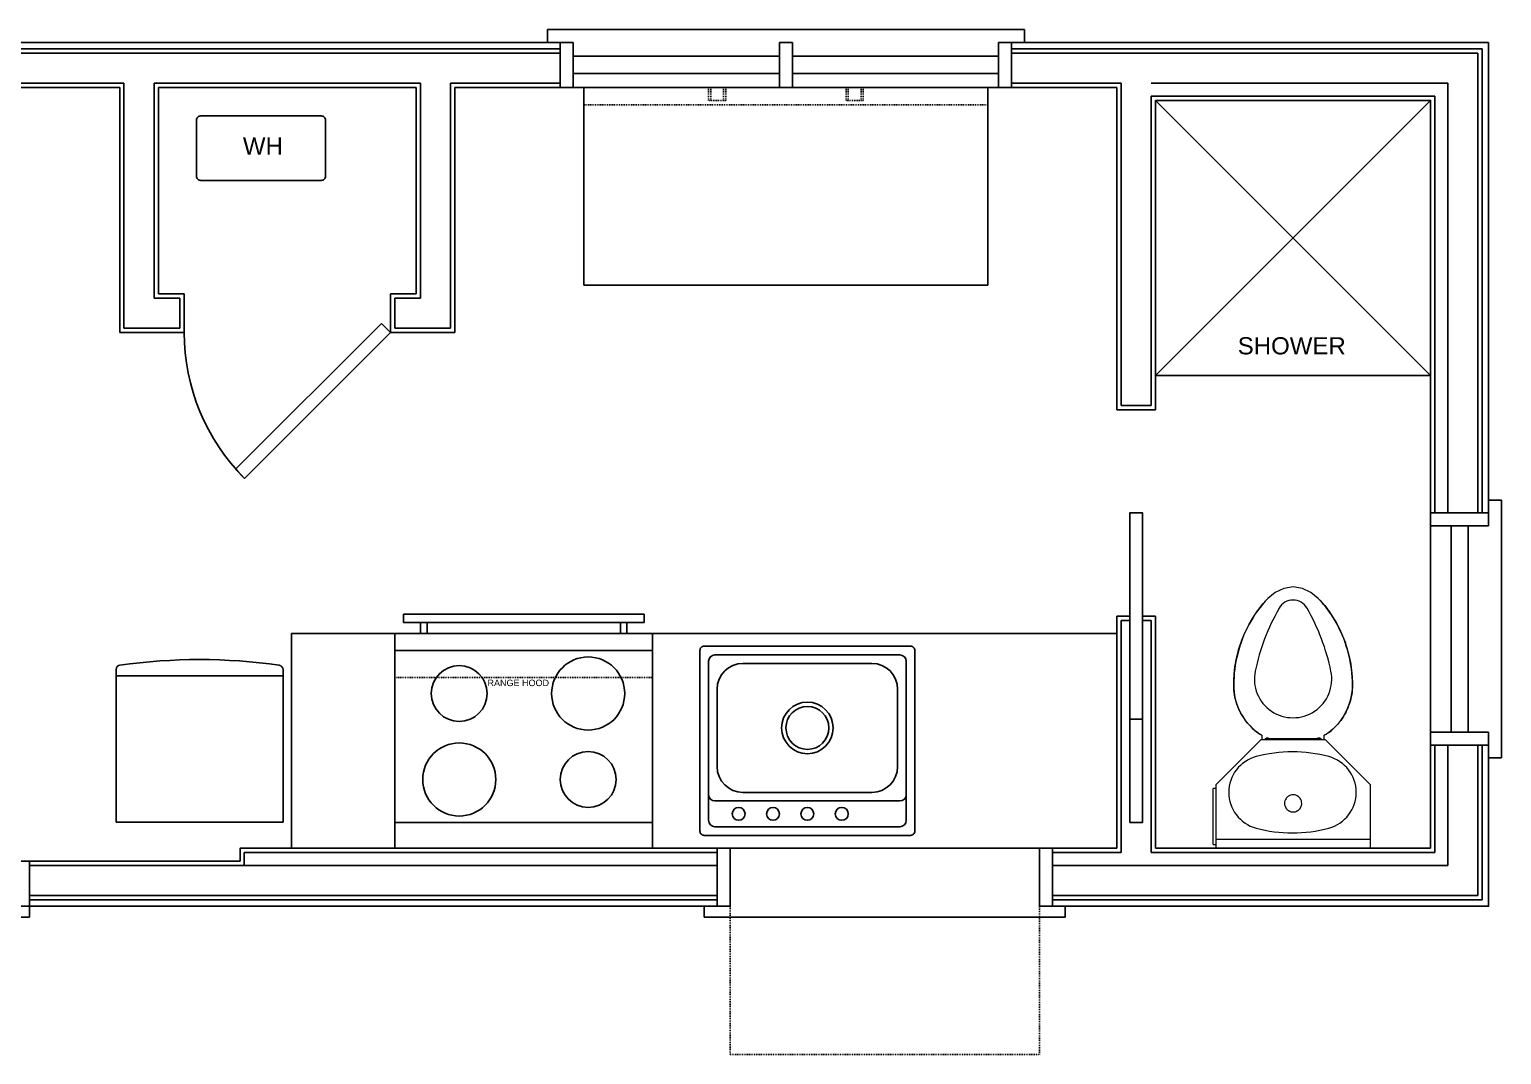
# Model space of a CAD drawing. Header units: inches. Extents: x -183 to 3029, y -67 to 1072.
# Drawn here: x 1986.4 to 2157.7, y 308.8 to 428 of the extents above; entities that cross this region are included whole.
import ezdxf

# ---------------------------------------------------------------- set-up
doc = ezdxf.new("R2010")
doc.units = ezdxf.units.IN
doc.header["$LTSCALE"] = 0.25
doc.header["$MEASUREMENT"] = 0
doc.linetypes.add('HIDDEN2', pattern=[0.1875, 0.125, -0.0625])
doc.layers.add('Hidden Line', color=7, linetype='HIDDEN2')
doc.layers.add('Plumbing', color=4, linetype='Continuous')
doc.layers.add('P-SANR-FIXT', color=7, linetype='Continuous', lineweight=9)
doc.styles.get("Standard").update_dxf_attribs({"font": 'arial.ttf'})

# ---------------------------------------------------------------- blocks, each defined once
blk = doc.blocks.new('FamilyGeomCombi__2530-Back0')
at = {"layer": 'P-SANR-FIXT'}
for p, q in [((-4.14, 27.61), (-4.1, 27.67)), ((4.1, 27.66), (4.14, 27.6)), ((-6.11, 23.79), (-6.09, 23.84)), ((6.1, 23.83), (6.11, 23.79)), ((-6.7, 21.42), (-6.7, 21.45)), ((6.7, 21.46), (6.71, 21.4)), ((-6.72, 17.39), (-6.72, 17.41)), ((6.72, 17.41), (6.72, 17.4)), ((-6.17, 15.89), (-6.18, 15.91)), ((6.18, 15.91), (6.17, 15.89)), ((-5.29, 14.56), (-5.3, 14.57)), ((5.31, 14.57), (5.29, 14.55)), ((-3.8, 12.57), (-8.95, 7.43)), ((-3.88, 13.29), (-3.9, 13.3)), ((3.68, 12.63), (-3.68, 12.63)), ((-3.63, 13.15), (-3.63, 12.63)), ((-3.25, 12.78), (-3.13, 12.78)), ((-3.25, 12.78), (-3.25, 12.63)), ((-2.86, 12.79), (-3.14, 12.79)), ((-3.14, 12.79), (-3.14, 12.78)), ((-3.13, 12.78), (3.12, 12.78)), ((-2.86, 12.78), (-2.86, 12.79)), ((3.14, 12.79), (2.86, 12.79)), ((2.86, 12.79), (2.86, 12.78)), ((3.12, 12.78), (3.25, 12.78)), ((3.14, 12.78), (3.14, 12.79)), ((3.25, 12.63), (3.25, 12.78)), ((3.62, 12.63), (3.62, 13.15)), ((8.95, 7.43), (3.8, 12.57)), ((3.9, 13.3), (3.88, 13.28)), ((-9.3, 6.81), (-9.3, 6.94)), ((-9, 6.94), (-9.3, 6.94)), ((-9, 7.3), (-9, 1)), ((9, 1), (9, 7.3)), ((-9.32, 6.83), (-9.32, 6.55)), ((-9.3, 6.83), (-9.32, 6.83)), ((-9.32, 6.55), (-9.3, 6.55)), ((-9.3, 0.56), (-9.3, 6.81)), ((-9.32, 0.83), (-9.32, 0.55)), ((-9.3, 0.83), (-9.32, 0.83)), ((-9.32, 0.55), (-9.3, 0.55)), ((-9.3, 0.44), (-9.3, 0.56)), ((-9.3, 0.44), (-9, 0.44)), ((9, 1), (-9, 1)), ((-9, 1), (-9, 0)), ((9, 0), (9, 1))]:
    blk.add_line(p, q, dxfattribs=at)
for points in [[(2.93, 29.07), (2.08, 29.77), (1.08, 30.22), (0, 30.4), (-1.08, 30.22), (-2.08, 29.77), (-2.93, 29.07)], [(-5.12, 26.06), (-4.83, 26.55), (-4.53, 27.04), (-4.21, 27.51), (-4.14, 27.61)], [(-4.1, 27.67), (-3.87, 27.97), (-3.52, 28.42), (-3.14, 28.85), (-2.93, 29.07)], [(2.93, 29.07), (3.31, 28.65), (3.68, 28.22), (4.03, 27.76), (4.1, 27.66)], [(4.14, 27.6), (4.36, 27.3), (4.67, 26.82), (4.96, 26.33), (5.12, 26.06)], [(-6.09, 23.84), (-5.95, 24.22), (-5.73, 24.77), (-5.49, 25.31), (-5.23, 25.85), (-5.12, 26.06)], [(5.12, 26.06), (5.39, 25.53), (5.64, 24.99), (5.87, 24.44), (6.08, 23.89), (6.1, 23.83)], [(-6.7, 21.45), (-6.61, 21.94), (-6.48, 22.52), (-6.33, 23.09), (-6.15, 23.66), (-6.11, 23.79)], [(6.11, 23.79), (6.26, 23.32), (6.42, 22.75), (6.56, 22.17), (6.68, 21.59), (6.7, 21.46)], [(-6.91, 18.99), (-6.89, 19.58), (-6.86, 20.18), (-6.8, 20.77), (-6.72, 21.36), (-6.7, 21.42)], [(6.71, 21.4), (6.77, 21.01), (6.84, 20.42), (6.88, 19.82), (6.9, 19.23), (6.91, 18.99)], [(-6.72, 17.41), (-6.76, 17.56), (-6.81, 17.83), (-6.85, 18.11), (-6.88, 18.38), (-6.9, 18.66), (-6.91, 18.93), (-6.91, 18.99)], [(6.91, 18.99), (6.9, 18.71), (6.88, 18.44), (6.86, 18.16), (6.82, 17.89), (6.77, 17.62), (6.72, 17.41)], [(-6.18, 15.91), (-6.22, 16), (-6.34, 16.25), (-6.44, 16.5), (-6.54, 16.76), (-6.62, 17.03), (-6.69, 17.29), (-6.72, 17.39)], [(6.72, 17.4), (6.71, 17.35), (6.64, 17.08), (6.56, 16.82), (6.46, 16.56), (6.36, 16.3), (6.25, 16.05), (6.18, 15.91)], [(-5.3, 14.57), (-5.33, 14.6), (-5.51, 14.82), (-5.67, 15.04), (-5.82, 15.27), (-5.96, 15.51), (-6.1, 15.75), (-6.17, 15.89)], [(6.17, 15.89), (6.13, 15.8), (5.99, 15.56), (5.85, 15.32), (5.7, 15.09), (5.54, 14.87), (5.37, 14.65), (5.31, 14.57)], [(-4.14, 13.46), (-4.36, 13.63), (-4.57, 13.81), (-4.77, 14), (-4.97, 14.19), (-5.15, 14.39), (-5.29, 14.56)], [(5.29, 14.55), (5.19, 14.44), (5.01, 14.23), (4.81, 14.04), (4.61, 13.85), (4.4, 13.67), (4.18, 13.5), (4.14, 13.46)], [(-3.9, 13.3), (-3.97, 13.35), (-4.08, 13.42), (-4.14, 13.46)], [(-3.63, 13.15), (-3.74, 13.21), (-3.86, 13.27), (-3.88, 13.29)], [(3.88, 13.28), (3.8, 13.24), (3.68, 13.18), (3.62, 13.15)], [(4.14, 13.46), (4.03, 13.38), (3.92, 13.31), (3.9, 13.3)]]:
    blk.add_lwpolyline(points, dxfattribs=at)
for centre, radius, start, end in [((7.43, 19.26), 14.27, 136.5661, 151.5709), ((20.07, 15.5), 25, 150.2175, 168.2522), ((0, 26.99), 1.88, 29.7825, 150.2175), ((-20.07, 15.5), 25, 11.7478, 29.7825), ((-7.43, 19.26), 14.27, 28.4291, 43.4339), ((7.94, 18.99), 14.84, 151.5709, 180), ((-7.94, 18.99), 14.84, 0, 28.4291), ((0, 19.68), 4.5, 168.2522, 11.7478), ((0, 18.99), 6.91, 180, 233.187), ((0, 18.99), 6.91, 306.813, 0), ((-2.12, 16.15), 3.36, 233.187, 243.4805), ((-3.68, 12.45), 0.172, 90, 135), ((2.12, 16.15), 3.36, 296.5195, 306.813), ((3.68, 12.45), 0.172, 45, 90), ((-3.19, 6.5), 4.3, 104.8974, 180), ((-0.07, -5.23), 16.44, 75.1026, 104.8974), ((3.05, 6.5), 4.3, 0, 75.1026), ((-8.83, 7.3), 0.172, 135, 180), ((8.83, 7.3), 0.172, 0, 45), ((-3.19, 6.5), 4.3, 180, 255.1026), ((3.05, 6.5), 4.3, 284.8974, 360), ((-0.07, 18.23), 16.44, 255.1026, 284.8974)]:
    blk.add_arc(centre, radius, start, end, dxfattribs=at)
for points, start_tangent, end_tangent in [([(1.01, 5.22), (0.96, 5.52), (0.82, 5.8), (0.6, 6.02), (0.32, 6.17), (0.01, 6.22), (-0.3, 6.17), (-0.59, 6.02), (-0.81, 5.8), (-0.95, 5.52), (-0.99, 5.22)], (0, 1), (0, -1)), ([(-0.99, 5.22), (-0.98, 5.05), (-0.93, 4.88), (-0.9, 4.8), (-0.86, 4.73), (-0.82, 4.65), (-0.77, 4.58), (-0.71, 4.52), (-0.65, 4.46), (-0.58, 4.41), (-0.5, 4.36), (-0.43, 4.32), (-0.34, 4.28), (-0.17, 4.24), (0.01, 4.22), (0.19, 4.23), (0.36, 4.28), (0.44, 4.32), (0.52, 4.36), (0.59, 4.41), (0.66, 4.46), (0.72, 4.52), (0.78, 4.58), (0.83, 4.65), (0.88, 4.73), (0.92, 4.8), (0.95, 4.88), (0.99, 5.05), (1.01, 5.22)], (0, -1), (0, 1))]:
    blk.add_spline(points, degree=3, dxfattribs=dict(at, start_tangent=start_tangent, end_tangent=end_tangent))

msp = doc.modelspace()

# ---------------------------------------------------------------- linework, layer by layer
for p, q in [((2048.18, 426.51), (1947.68, 426.51)), ((2102.18, 428.01), (2046.68, 428.01)), ((2046.68, 428.01), (2046.68, 426.51)), ((2049.68, 426.51), (2046.68, 426.51)), ((2048.18, 426.51), (2048.18, 421.26)), ((2049.68, 426.51), (2049.68, 421.26)), ((2073.68, 421.26), (2073.68, 426.51)), ((2073.68, 426.51), (2073.68, 421.26)), ((2075.18, 426.51), (2073.68, 426.51)), ((2075.18, 421.26), (2075.18, 426.51)), ((2075.18, 426.51), (2075.18, 421.26)), ((2102.18, 426.51), (2099.18, 426.51)), ((2099.18, 426.51), (2099.18, 421.26)), ((2156.18, 426.51), (2100.68, 426.51)), ((2100.68, 426.51), (2100.68, 421.26)), ((2102.18, 428.01), (2102.18, 426.51)), ((2156.18, 371.76), (2156.18, 426.51)), ((2048.18, 425.76), (1947.68, 425.76)), ((2048.18, 425.26), (1947.68, 425.26)), ((2049.68, 424.89), (2073.68, 424.89)), ((2049.68, 424.89), (2073.68, 424.89)), ((2075.18, 424.89), (2099.18, 424.89)), ((2075.18, 424.89), (2099.18, 424.89)), ((2155.43, 425.76), (2100.68, 425.76)), ((2154.93, 425.26), (2100.68, 425.26)), ((2154.93, 371.76), (2154.93, 425.26)), ((2155.43, 371.76), (2155.43, 425.76)), ((1997.43, 421.76), (1947.68, 421.76)), ((1997.43, 393.26), (1997.43, 421.76)), ((2031.93, 421.76), (2000.93, 421.76)), ((2000.93, 421.76), (2000.93, 396.76)), ((2031.93, 421.76), (2031.93, 396.76)), ((2048.18, 421.76), (2035.43, 421.76)), ((2035.43, 421.76), (2035.43, 393.26)), ((2049.68, 422.89), (2073.68, 422.89)), ((2049.68, 422.89), (2073.68, 422.89)), ((2075.18, 422.89), (2099.18, 422.89)), ((2075.18, 422.89), (2099.18, 422.89)), ((2113.43, 421.76), (2113.43, 384.26)), ((2116.93, 421.76), (2151.43, 421.76)), ((2151.43, 371.76), (2151.43, 421.76)), ((1996.93, 421.26), (1873.43, 421.26)), ((1996.93, 421.26), (1996.93, 392.76)), ((2001.43, 421.26), (2031.43, 421.26)), ((2001.43, 421.26), (2001.43, 397.26)), ((2031.43, 421.26), (2031.43, 397.26)), ((2035.93, 421.26), (2112.93, 421.26)), ((2035.93, 421.26), (2035.93, 392.76)), ((2097.93, 421.26), (2050.93, 421.26)), ((2050.93, 421.26), (2050.93, 398.26)), ((2097.93, 398.26), (2097.93, 421.26)), ((2112.93, 421.26), (2112.93, 383.76)), ((2116.93, 384.26), (2116.93, 420.26)), ((2116.93, 420.26), (2149.93, 420.26)), ((2117.43, 383.76), (2117.43, 419.76)), ((2117.43, 419.76), (2149.43, 419.76)), ((2117.43, 419.76), (2149.43, 387.76)), ((2149.43, 419.76), (2117.43, 387.76)), ((2149.43, 419.76), (2149.43, 332.76)), ((2149.93, 420.26), (2149.93, 371.76)), ((2050.93, 398.26), (2097.93, 398.26)), ((2003.93, 396.76), (2000.93, 396.76)), ((2004.43, 397.26), (2001.43, 397.26)), ((2003.93, 393.26), (2003.93, 396.76)), ((2004.43, 392.76), (2004.43, 397.26)), ((2028.43, 392.76), (2028.43, 397.26)), ((2028.43, 397.26), (2031.43, 397.26)), ((2028.93, 393.26), (2028.93, 396.76)), ((2028.93, 396.76), (2031.93, 396.76)), ((1996.93, 392.76), (2002.93, 392.76)), ((2003.93, 393.26), (1997.43, 393.26)), ((2004.43, 392.76), (2002.93, 392.76)), ((2027.37, 393.82), (2010.4, 376.85)), ((2028.43, 392.76), (2011.46, 375.79)), ((2027.37, 393.82), (2028.43, 392.76)), ((2028.43, 392.76), (2029.93, 392.76)), ((2028.93, 393.26), (2035.43, 393.26)), ((2035.93, 392.76), (2029.93, 392.76)), ((2112.93, 383.76), (2117.43, 383.76)), ((2113.43, 384.26), (2116.93, 384.26)), ((2011.46, 375.79), (2010.4, 376.85)), ((2149.43, 371.76), (2156.18, 371.76)), ((2156.18, 373.26), (2157.68, 373.26)), ((2156.18, 370.26), (2156.18, 373.26)), ((2157.68, 343.26), (2157.68, 373.26)), ((2156.18, 370.26), (2149.43, 370.26)), ((2151.81, 370.26), (2151.81, 346.26)), ((2153.81, 370.26), (2153.81, 346.26)), ((2057.93, 360.01), (2029.93, 360.01)), ((2029.93, 360.01), (2029.93, 359.01)), ((2057.93, 360.01), (2057.93, 359.01)), ((2112.93, 332.76), (2112.93, 359.76)), ((2112.93, 359.76), (2114.43, 359.76)), ((2117.43, 359.76), (2115.93, 359.76)), ((2117.43, 332.76), (2117.43, 359.76)), ((2057.93, 359.01), (2029.93, 359.01)), ((2031.93, 359.01), (2031.93, 357.76)), ((2032.68, 359.01), (2032.68, 357.76)), ((2055.18, 359.01), (2055.18, 357.76)), ((2055.93, 359.01), (2055.93, 357.76)), ((2113.43, 332.26), (2113.43, 359.26)), ((2113.43, 359.26), (2114.43, 359.26)), ((2116.93, 359.26), (2115.93, 359.26)), ((2116.93, 332.26), (2116.93, 359.26)), ((2016.93, 357.76), (2112.93, 357.76)), ((2016.93, 332.76), (2016.93, 357.76)), ((2058.93, 357.76), (2028.93, 357.76)), ((2028.93, 357.76), (2028.93, 332.76)), ((2058.93, 332.76), (2058.93, 357.76)), ((2058.93, 334.26), (2058.93, 356.26)), ((2058.93, 355.76), (2028.93, 355.76)), ((2065.43, 336.01), (2065.43, 354.51)), ((2066.18, 355.26), (2087.68, 355.26)), ((2088.43, 354.51), (2088.43, 336.01)), ((2015.93, 352.81), (1996.53, 352.81)), ((2069.43, 354.26), (2084.43, 354.26)), ((2066.43, 342.26), (2066.43, 351.26)), ((2087.43, 351.26), (2087.43, 342.26)), ((2114.43, 347.76), (2115.93, 347.76)), ((2149.43, 346.26), (2156.18, 346.26)), ((2156.18, 343.26), (2156.18, 346.26)), ((2149.43, 344.76), (2156.18, 344.76)), ((2149.93, 344.76), (2149.93, 332.26)), ((2154.93, 327.26), (2154.93, 344.76)), ((2157.68, 343.26), (2156.18, 343.26)), ((2084.43, 339.26), (2069.43, 339.26)), ((2087.68, 338.26), (2066.18, 338.26)), ((1996.53, 335.81), (2015.93, 335.81)), ((2028.93, 335.76), (2058.93, 335.76)), ((2087.68, 335.26), (2066.18, 335.26)), ((2028.93, 332.76), (2058.93, 332.76)), ((2066.43, 332.76), (2066.43, 326.01)), ((2067.93, 332.76), (2067.93, 326.01)), ((2103.93, 332.76), (2103.93, 326.01)), ((2105.43, 332.76), (2105.43, 326.01)), ((2105.43, 332.26), (2113.43, 332.26)), ((2149.93, 332.26), (2116.93, 332.26)), ((2149.43, 332.76), (2117.43, 332.76)), ((1986.43, 326.01), (1986.43, 331.26)), ((2011.43, 330.76), (2066.43, 330.76)), ((1986.43, 327.26), (2066.43, 327.26)), ((2105.43, 327.26), (2154.93, 327.26)), ((1986.43, 324.76), (1986.43, 326.01)), ((2067.93, 326.01), (2064.93, 326.01)), ((2064.93, 326.01), (2064.93, 324.76)), ((2103.93, 326.01), (2106.93, 326.01)), ((2106.93, 326.01), (2106.93, 324.76)), ((1945.93, 324.76), (1986.43, 324.76)), ((2064.93, 324.76), (2106.93, 324.76))]:
    msp.add_line(p, q)
for points in [[(2113.43, 421.76), (2100.68, 421.76)], [(2006.23, 354.71), (2006.13, 354.71)], [(2105.43, 326.76), (2155.43, 326.76), (2155.43, 344.76)], [(2105.43, 330.76), (2151.43, 330.76), (2151.43, 344.76)], [(2105.43, 326.01), (2156.18, 326.01), (2156.18, 344.51)], [(1984.93, 331.26), (2010.93, 331.26), (2010.93, 332.76), (2112.93, 332.76)], [(1986.43, 330.76), (2011.43, 330.76), (2011.43, 332.26), (2066.43, 332.26)], [(1984.93, 326.01), (2066.43, 326.01)], [(1986.43, 326.76), (2066.43, 326.76)]]:
    msp.add_lwpolyline(points)
for points in [[(2117.43, 419.76), (2149.43, 419.76), (2149.43, 387.76), (2117.43, 387.76)], [(2114.43, 335.76), (2114.43, 371.76), (2115.93, 371.76), (2115.93, 335.76)]]:
    msp.add_lwpolyline(points, close=True)
for points in [[(2006.37, 410.45), (2020.37, 410.45, 0.414214), (2020.87, 410.95), (2020.87, 417.45, 0.414214), (2020.37, 417.95), (2006.37, 417.95, 0.414214), (2005.87, 417.45), (2005.87, 410.95, 0.414214)], [(2064.43, 334.76), (2064.43, 355.76, -0.414214), (2064.93, 356.26), (2088.93, 356.26, -0.414214), (2089.43, 355.76), (2089.43, 334.76, -0.414214), (2088.93, 334.26), (2064.93, 334.26, -0.414214)]]:
    msp.add_lwpolyline(points, format="xyb", close=True)
msp.add_lwpolyline([(2015.93, 335.81), (2015.93, 353.55, 0.373249), (2015.5, 354.05, 0.070654), (1996.96, 354.06, 0.373695), (1996.53, 353.57), (1996.53, 335.81)], format="xyb")
for centre, radius in [((2051.43, 350.76), 4.25), ((2036.43, 350.76), 3.25), ((2076.93, 346.76), 3), ((2076.93, 346.76), 2.5), ((2036.43, 340.76), 4.25), ((2051.43, 340.76), 3.25), ((2068.93, 336.76), 0.75), ((2072.93, 336.76), 0.75), ((2076.93, 336.76), 0.75), ((2080.93, 336.76), 0.75)]:
    msp.add_circle(centre, radius)
for centre, radius, start, end in [((2028.43, 392.76), 24, 180, 225), ((2066.18, 354.51), 0.75, 90, 180), ((2087.68, 354.51), 0.75, 0, 90), ((2069.43, 351.26), 3, 90, 180), ((2084.43, 351.26), 3, 0, 90), ((2069.43, 342.26), 3, 180, 270), ((2084.43, 342.26), 3, 270, 0), ((2066.18, 339.01), 0.75, 180, 270), ((2087.68, 339.01), 0.75, 270, 0), ((2066.18, 336.01), 0.75, 180, 270), ((2087.68, 336.01), 0.75, 270, 0)]:
    msp.add_arc(centre, radius, start, end)
at = {"layer": 'Hidden Line'}
for p, q in [((2065.43, 421.26), (2065.43, 419.76)), ((2067.43, 419.76), (2065.43, 419.76)), ((2065.68, 421.26), (2065.68, 419.76)), ((2067.18, 421.26), (2067.18, 419.76)), ((2067.43, 421.26), (2067.43, 419.76)), ((2081.43, 421.26), (2081.43, 419.76)), ((2083.43, 419.76), (2081.43, 419.76)), ((2081.68, 421.26), (2081.68, 419.76)), ((2083.18, 421.26), (2083.18, 419.76)), ((2083.43, 421.26), (2083.43, 419.76)), ((2097.93, 419.26), (2050.93, 419.26)), ((2028.93, 352.64), (2058.93, 352.64))]:
    msp.add_line(p, q, dxfattribs=at)
msp.add_lwpolyline([(2067.93, 326.01), (2067.93, 308.76), (2103.93, 308.76), (2103.93, 326.01)], dxfattribs=at)

# ---------------------------------------------------------------- block references
at = {"layer": 'Plumbing'}
msp.add_blockref('FamilyGeomCombi__2530-Back0', (2133.43, 332.76), dxfattribs=at)

# ---------------------------------------------------------------- texts
for s, height, p in [('WH', 2, (2011.26, 413.45)), ('SHOWER', 2, (2126.99, 390.21)), ('RANGE HOOD', 0.75, (2039.72, 351.62))]:
    msp.add_text(s, height=height).set_placement(p)

doc.saveas('drawing.dxf')
